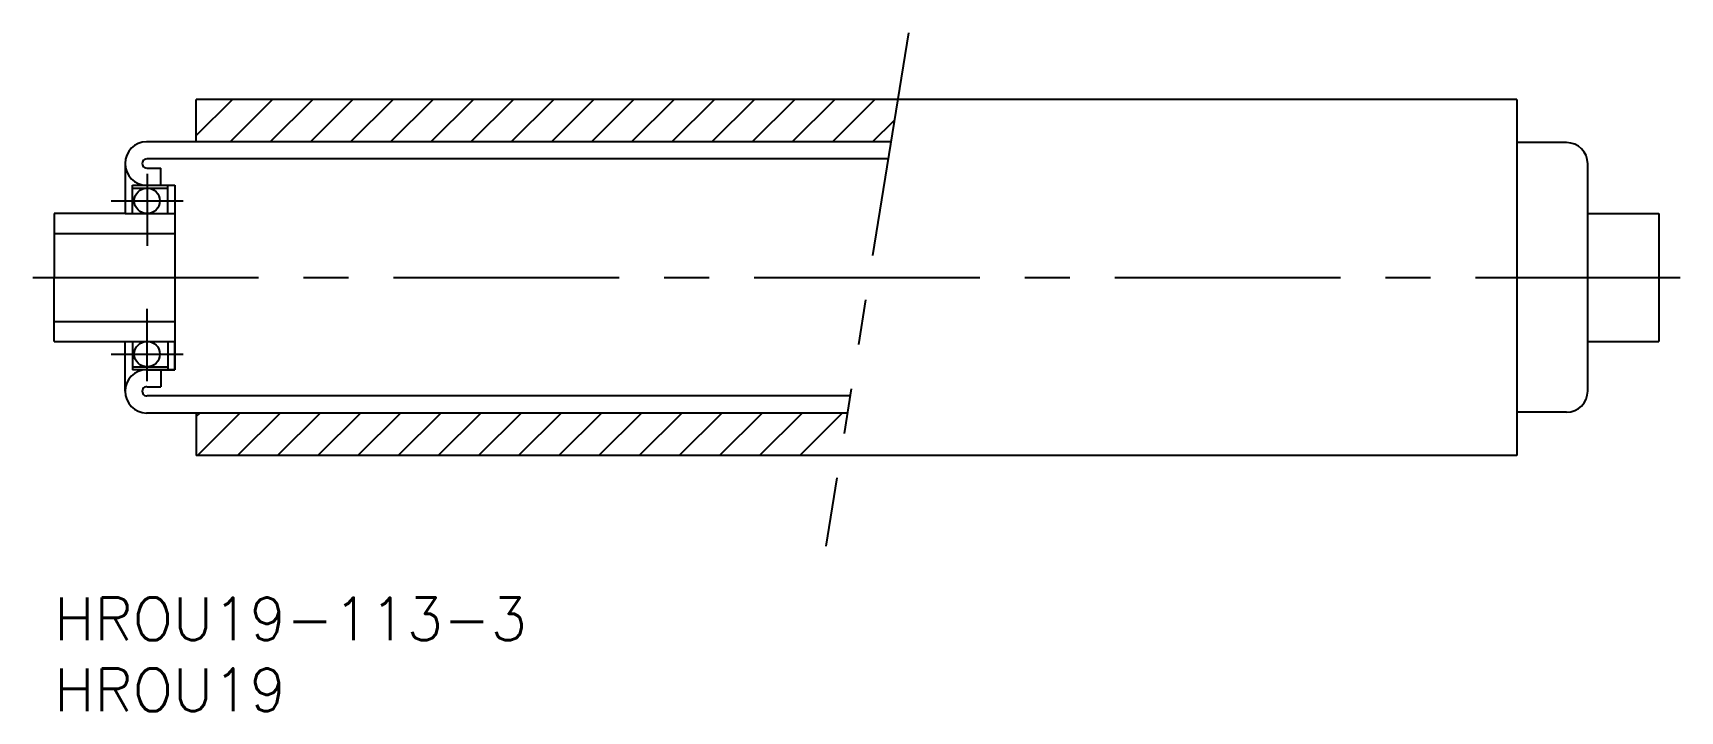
# Model space of a CAD drawing. Extents: x -2 to 114, y -8 to 40.
import ezdxf

# ---------------------------------------------------------------- set-up
doc = ezdxf.new("R2010")
doc.units = 0
doc.header["$LTSCALE"] = 0.5
doc.linetypes.add('CENTER', pattern=[50.8, 31.75, -6.35, 6.35, -6.35])
doc.linetypes.add('PHANTOM', pattern=[63.5, 31.75, -6.35, 6.35, -6.35, 6.35, -6.35])
for name, color, linetype in [('MSM_CENTER', 1, 'CENTER'), ('MSM_CONTINUOUS', 7, 'CONTINUOUS'), ('MSM_IMAGINARY', 6, 'PHANTOM'), ('MSM_NARROW', 5, 'CONTINUOUS'), ('MSM_PART_NUMBER', 7, 'CONTINUOUS')]:
    doc.layers.add(name, color=color, linetype=linetype)
doc.styles.get("Standard").update_dxf_attribs({"font": 'txt.shx', "height": 3, "bigfont": 'bigfont.shx'})

# ---------------------------------------------------------------- blocks, each defined once
blk = doc.blocks.new('*U2')
at = {"layer": 'MSM_PART_NUMBER'}
blk.add_text('HROU19-113-3', height=3, dxfattribs=at).set_placement((0, -3))
blk = doc.blocks.new('*U3')
at = {"layer": 'MSM_PART_NUMBER'}
blk.add_text('HROU19', height=3, dxfattribs=at).set_placement((0, -8))

msp = doc.modelspace()

# ---------------------------------------------------------------- linework, layer by layer
at = {"layer": 'MSM_CENTER'}
for p, q in [((6.54, 29.85), (6.54, 24.77)), ((4, 27.95), (9.08, 27.95)), ((-1.5, 22.55), (114.5, 22.55)), ((6.54, 15.25), (6.54, 20.33)), ((4, 17.15), (9.08, 17.15))]:
    msp.add_line(p, q, dxfattribs=at)
at = {"layer": 'MSM_CONTINUOUS'}
for p, q in [((10, 32.1), (10, 35.1)), ((103, 35.1), (10, 35.1)), ((103, 35.1), (103, 10)), ((58.92, 32.1), (6.5, 32.1)), ((106.5, 32.05), (103, 32.05)), ((5, 30.55), (5, 27.05)), ((58.73, 30.9), (6.54, 30.9)), ((6.54, 30.25), (7.5, 30.25)), ((7.5, 29.05), (7.5, 30.25)), ((108, 14.55), (108, 30.55)), ((5.5, 29.05), (8.5, 29.05)), ((5.5, 27.05), (5.5, 29.05)), ((8, 27.05), (8, 29.05)), ((8.5, 29.05), (8.5, 16.05)), ((5.5, 28.85), (8, 28.85)), ((0, 27.05), (0, 22.55)), ((5, 27.05), (0, 27.05)), ((5, 27.05), (8.5, 27.05)), ((108, 27.05), (113, 27.05)), ((113, 27.05), (113, 18.05)), ((0, 25.65), (8.5, 25.65)), ((0, 18.05), (0, 22.55)), ((0, 19.45), (8.5, 19.45)), ((0, 18.05), (8.5, 18.05)), ((5, 14.55), (5, 18.05)), ((5.5, 18.05), (5.5, 16.05)), ((8, 18.05), (8, 16.05)), ((8.5, 16.05), (8.5, 18.05)), ((108, 18.05), (113, 18.05)), ((5.5, 16.25), (8, 16.25)), ((8.5, 16.05), (5.5, 16.05)), ((6.5, 16.05), (7.5, 16.05)), ((7.5, 16.05), (7.5, 14.85)), ((7.5, 16.05), (8.5, 16.05)), ((6.54, 14.85), (7.5, 14.85)), ((56.04, 14.2), (6.54, 14.2)), ((55.86, 13), (6.5, 13)), ((10, 13), (10, 10)), ((106.5, 13.05), (103, 13.05)), ((103, 10), (10, 10))]:
    msp.add_line(p, q, dxfattribs=at)
for centre in [(6.54, 27.95), (6.54, 17.15)]:
    msp.add_circle(centre, 0.9, dxfattribs=at)
for centre, radius, start, end in [((6.52, 30.58), 1.53, 90.9392, 269.0608), ((106.5, 30.55), 1.5, 0, 90), ((6.52, 30.58), 0.325, 87.966, 272.034), ((6.52, 14.53), 1.53, 90.9392, 269.0608), ((6.52, 14.53), 0.325, 87.966, 272.034), ((106.5, 14.55), 1.5, 270, 0)]:
    msp.add_arc(centre, radius, start, end, dxfattribs=at)
at = {"layer": 'MSM_IMAGINARY'}
msp.add_line((60.16, 39.78), (54.34, 3.61), dxfattribs=at)
at = {"layer": 'MSM_NARROW'}
for p, q in [((10, 32.55), (12.55, 35.1)), ((12.38, 32.1), (15.38, 35.1)), ((15.21, 32.1), (18.21, 35.1)), ((18.04, 32.1), (21.04, 35.1)), ((20.86, 32.1), (23.86, 35.1)), ((23.69, 32.1), (26.69, 35.1)), ((26.52, 32.1), (29.52, 35.1)), ((29.35, 32.1), (32.35, 35.1)), ((32.18, 32.1), (35.18, 35.1)), ((35.01, 32.1), (38.01, 35.1)), ((37.83, 32.1), (40.83, 35.1)), ((40.66, 32.1), (43.66, 35.1)), ((43.49, 32.1), (46.49, 35.1)), ((46.32, 32.1), (49.32, 35.1)), ((49.15, 32.1), (52.15, 35.1)), ((51.98, 32.1), (54.98, 35.1)), ((54.8, 32.1), (57.8, 35.1)), ((57.63, 32.1), (59.18, 33.64)), ((10, 12.75), (10.25, 13)), ((10.08, 10), (13.08, 13)), ((12.91, 10), (15.91, 13)), ((15.73, 10), (18.73, 13)), ((18.56, 10), (21.56, 13)), ((21.39, 10), (24.39, 13)), ((24.22, 10), (27.22, 13)), ((27.05, 10), (30.05, 13)), ((29.88, 10), (32.88, 13)), ((32.7, 10), (35.7, 13)), ((35.53, 10), (38.53, 13)), ((38.36, 10), (41.36, 13)), ((41.19, 10), (44.19, 13)), ((44.02, 10), (47.02, 13)), ((46.85, 10), (49.85, 13)), ((49.68, 10), (52.68, 13)), ((52.5, 10), (55.5, 13))]:
    msp.add_line(p, q, dxfattribs=at)

# ---------------------------------------------------------------- block references
at = {"layer": 'MSM_CONTINUOUS'}
for name in ['*U2', '*U3']:
    msp.add_blockref(name, (0, 0), dxfattribs=at)

doc.saveas('drawing.dxf')
